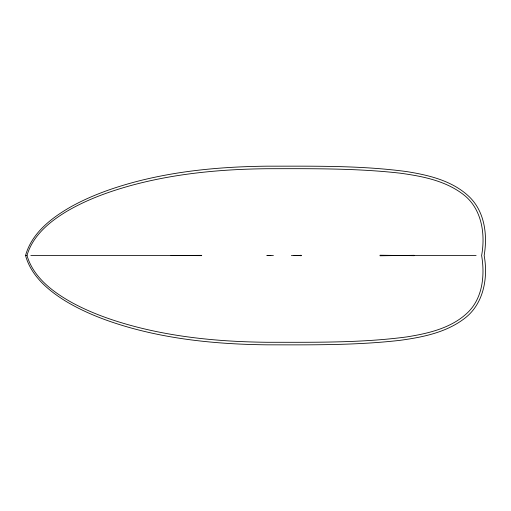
<?xml version="1.0" encoding="UTF-8"?>
<svg xmlns="http://www.w3.org/2000/svg" width="511" height="511" viewBox="0 0 511 511"><rect width="100%" height="100%" fill="white"/><g stroke="black" fill="none" stroke-linecap="round" stroke-linejoin="round"><path stroke-width="0.77" d="M25.55 255.5C31.893 232.671 52.084 217.405 71.815 206.284C92.14 195.125 114.183 187.422 136.558 181.539C179.272 170.419 223.524 166.612 267.553 166.171C314.061 166.228 360.836 165.36 407.024 171.639C429.285 175.228 452.848 180.875 469.545 197.042C484.882 212.091 487.596 235.213 484.16 255.5C488.261 277.952 483.662 304.051 464.473 318.494C446.077 332.584 422.623 337.228 400.17 340.32C356.173 345.398 311.774 344.868 267.553 344.829C221.225 344.369 174.602 340.16 129.851 327.647C107.597 321.342 85.688 313.173 65.798 301.228C48.373 290.523 31.133 275.997 25.55 255.5L26.987 255.5C33.477 277.716 53.374 292.356 72.747 303.029C93.021 313.907 114.937 321.381 137.165 327.123C179.725 338.014 223.761 341.846 267.585 342.281C313.958 342.229 360.587 343.047 406.654 336.928C428.422 333.447 451.564 328.158 467.929 312.355C482.831 297.689 484.939 275.142 481.624 255.5C485.591 233.802 481.752 208.316 463.055 194.282C444.96 180.504 421.888 176.142 399.858 173.14C355.969 168.189 311.691 168.675 267.585 168.719C221.467 169.173 175.088 173.408 130.49 185.646C108.389 191.791 86.608 199.712 66.769 211.362C49.663 221.633 32.704 235.577 26.987 255.5M414.134 255.315L379.986 255.781M270.836 255.5L266.851 255.526L273.391 255.5M294.01 255.5L298.654 255.487L291.385 255.5M201.711 255.353L171.019 255.5L201.711 255.647M30.82 255.5L197.763 255.5M386.476 255.5L399.174 255.5M405.562 255.5L476.111 255.5M379.986 255.219L414.134 255.685M301.056 255.289L299.254 255.5L301.056 255.711L299.254 255.5L301.056 255.289"/></g></svg>
